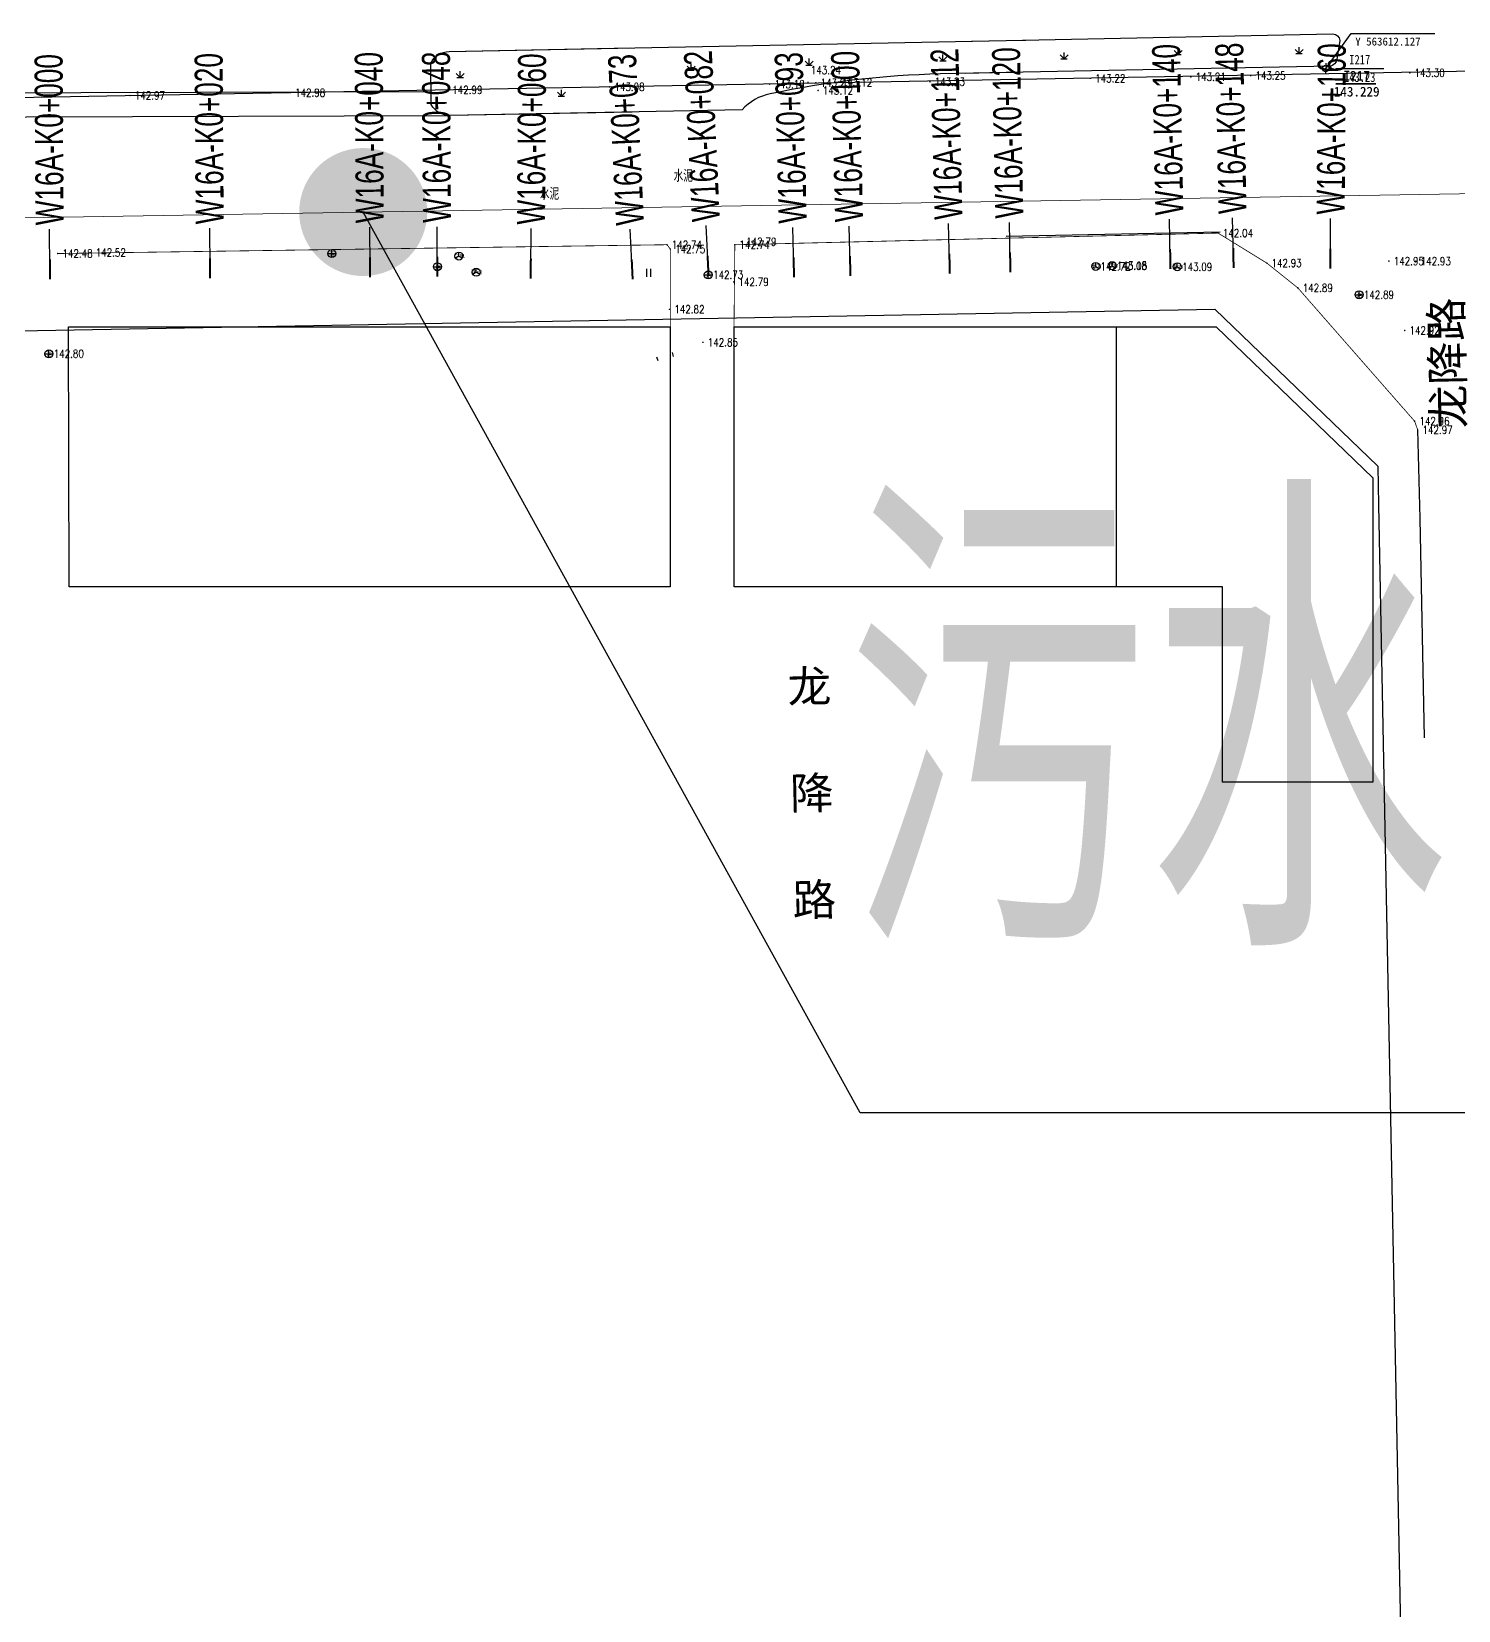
# Model space of a CAD drawing. Extents: x 529262 to 576451, y 2694391 to 2717535.
# Drawn here: x 563493.2 to 563671.5, y 2709437.5 to 2709634.9 of the extents above; entities that cross this region are included whole.
import ezdxf
from ezdxf.enums import TextEntityAlignment as Align
from ezdxf.xclip import XClip

# ---------------------------------------------------------------- set-up
doc = ezdxf.new("R2010")
doc.units = 0
doc.header["$XCLIPFRAME"] = 0
for name, color, linetype in [('a红线图', 1, 'Continuous'), ('COMPONENT', 8, 'Continuous'), ('DLSS', 4, 'Continuous'), ('DMTZ', 8, 'Continuous'), ('GCD', 8, 'Continuous'), ('GXYZ', 8, 'Continuous'), ('JMD', 8, 'Continuous'), ('KZD', 8, 'Continuous'), ('PP-COM', 7, 'Continuous'), ('RD-中线', 40, 'Continuous'), ('RD-红线', 7, 'Continuous'), ('RD-路名', 7, 'Continuous'), ('ZBTZ', 8, 'Continuous'), ('ZJ', 7, 'Continuous'), ('桩号标注_W16-', 7, 'Continuous')]:
    doc.layers.add(name, color=color, linetype=linetype)
doc.styles.add('_TCH_DIM', font='smsim.shx', dxfattribs={"width": 0.75, "bigfont": 'smfs.shx'})
doc.styles.add('HZ', font='rs.shx', dxfattribs={"width": 0.8, "bigfont": 'hztxt.shx'})
doc.styles.add('JieTuHzTxt', font='smsim.shx', dxfattribs={"width": 0.7, "bigfont": 'smfs.shx'})
doc.styles.add('宋体', font='', dxfattribs={"width": 0.75})
doc.styles.add('等线体', font='simhei.ttf')
doc.styles.add('黑体', font='simhei.ttf')
doc.styles.get('宋体').set_extended_font_data('SimSun')

# ---------------------------------------------------------------- blocks, each defined once
blk = doc.blocks.new('A$C19FD0107')
at = {"layer": 'RD-中线', "color": 8, "linetype": 'Continuous'}
blk.add_lwpolyline([(-5280.165939964354, 15276.45972772036), (-7574.884956896305, 15234.77455975907, -0.04854962905347584), (-7632.826880350709, 15239.35331920953), (-9762.365544110537, 15617.81237432128)], format="xyb", dxfattribs=at)
at = {"layer": 'RD-红线', "color": 8, "linetype": 'Continuous', "flags": 128}
for points in [[(-7538.567150704563, 15206.29666745197), (-7356.949158973992, 15209.57482921751)], [(-7336.592074081302, 15189.97057651775), (-7336.49664195627, 15185.1086075278), (-7332.107722662389, 14961.5068691466)]]:
    blk.add_lwpolyline(points, dxfattribs=at)
at = {"layer": 'RD-红线', "color": 8, "linetype": 'Continuous'}
blk.add_lwpolyline([(-7336.592074081302, 15189.97057651775), (-7356.949158973992, 15209.57482921751, 0.4137514628907667)], format="xyb", dxfattribs=at)
blk = doc.blocks.new('GC200')
at = {"linetype": 'Continuous', "const_width": 0.2, "flags": 128}
blk.add_lwpolyline([(-0.1, 0, 1), (0.1, 0, 1)], format="xyb", close=True, dxfattribs=at)
blk = doc.blocks.new('gc121')
at = {"color": 8}
for p, q in [((-0.5, -1), (-0.5, 1)), ((0.5, -1), (0.5, 1))]:
    blk.add_line(p, q, dxfattribs=at)
blk = doc.blocks.new('gc124')
at = {"color": 8}
for p, q in [((-1, 1), (0, 0)), ((-0.8, 0), (0.8, 0)), ((0, 0), (0, 1.6)), ((0, 0), (1, 1))]:
    blk.add_line(p, q, dxfattribs=at)
blk = doc.blocks.new('gc116')
at = {"color": 8}
for p, q in [((-1.3, 0), (-0.8, 0)), ((0, 1.3), (0, 0.8000000000000002)), ((1.3, 0), (0.8000000000000002, 0)), ((0, -1.3), (0, -0.8))]:
    blk.add_line(p, q, dxfattribs=at)
blk.add_circle((0, 0), 0.8, dxfattribs=at)
blk.add_point((0, 0), dxfattribs=at)
blk = doc.blocks.new('gcbj0102')
for p, q in [((-1, 0), (1, 0)), ((-8.881784197001252e-16, -1), (-8.881784197001252e-16, 1))]:
    blk.add_line(p, q)
blk.add_circle((0, 0), 1)
blk = doc.blocks.new('gcbj0107')
for q in [(-0.8660254037844384, -0.4999999999999998), (0, 1), (0.8660254037844384, -0.5)]:
    blk.add_line((0, 0), q)
blk.add_circle((0, 0), 1)

msp = doc.modelspace()

# ---------------------------------------------------------------- linework, layer by layer
at = {"color": 8, "linetype": 'Continuous'}
for p, q in [((563654.9106494418, 2709630.266038125, 143.229), (563658.1034597114, 2709634.635065219)), ((563654.9106494418, 2709630.266038125, 143.229), (563658.1034597114, 2709634.635065219)), ((563658.1034597114, 2709634.635065219), (563668.5284597113, 2709634.635065219)), ((563658.1034597114, 2709634.635065219), (563668.5284597113, 2709634.635065219))]:
    msp.add_line(p, q, dxfattribs=at)
at = {"layer": 'a红线图', "color": 8, "linetype": 'Continuous', "lineweight": 0, "flags": 128}
msp.add_lwpolyline([(563452.3383673944, 2709610.945857613), (563910.8327195597, 2709618.597232904)], dxfattribs=at)
msp.add_lwpolyline([(563452.3383673944, 2709610.945857613), (563910.8327195597, 2709618.597232904)], dxfattribs=at)
at = {"layer": 'Defpoints', "color": 1, "const_width": 8.000000000000002}
msp.add_lwpolyline([(563536.5920227357, 2709608.816843792, 1), (563532.7292196742, 2709615.822466712, 1)], format="xyb", close=True, dxfattribs=at)
at = {"layer": 'Defpoints', "color": 1}
msp.add_lwpolyline([(563754.0764671899, 2709499.71490532), (563596.7493135988, 2709499.714906928), (563534.660621205, 2709612.319655252)], dxfattribs=at)
at = {"layer": 'DLSS', "linetype": 'Continuous', "elevation": 142.957, "flags": 128}
for points in [[(563614.9976494417, 2709633.768715168), (563655.8026494418, 2709634.581038125, -0.3855489845086408), (563656.6655599503, 2709633.782265626), (563656.3176494418, 2709631.369038125, -0.2336778793412349), (563655.5366494417, 2709630.539038125), (563614.9976494417, 2709629.74480805)], [(563614.9976494417, 2709633.768715168), (563655.8026494418, 2709634.581038125, -0.3855489845086408), (563656.6655599503, 2709633.782265626), (563656.3176494418, 2709631.369038125, -0.2336778793412349), (563655.5366494417, 2709630.539038125), (563614.9976494417, 2709629.74480805)], [(563545.5206494418, 2709624.369038125, -0.2658860884288015), (563543.1626494417, 2709625.744038125), (563543.0901560218, 2709630.915415204, -0.280941363011894), (563545.3916494417, 2709632.383038125), (563614.9976494417, 2709633.768715168)], [(563545.5206494418, 2709624.369038125, -0.2658860884288015), (563543.1626494417, 2709625.744038125), (563543.0901560218, 2709630.915415204, -0.280941363011894), (563545.3916494417, 2709632.383038125), (563568.0634991949, 2709632.834376539)], [(563614.9976494417, 2709629.74480805), (563606.7916494417, 2709629.584038125, 0.0464016795558697), (563585.5226494417, 2709627.089038125, 0.1659673984631341), (563581.9956494417, 2709625.093038125), (563545.5206494418, 2709624.369038125)]]:
    msp.add_lwpolyline(points, format="xyb", dxfattribs=at)
at = {"layer": 'DLSS', "linetype": 'Continuous', "flags": 128}
for points, elevation in [([(563610.6702621903, 2709633.682567979), (563614.9976494417, 2709633.768715168)], 142.957), ([(563614.9976494417, 2709633.768715168), (563617.4331218286, 2709633.81719918)], 142.957), ([(563614.9976494417, 2709633.768715168), (563617.4331218286, 2709633.81719918)], 142.957), ([(563614.9976494417, 2709629.74480805), (563609.8781932418, 2709629.644508928)], 142.957), ([(563616.6151848771, 2709629.776498405), (563614.9976494417, 2709629.74480805)], 142.957), ([(563616.6151848771, 2709629.776498405), (563614.9976494417, 2709629.74480805)], 142.957), ([(563568.2714283826, 2709624.820623154), (563545.5206494418, 2709624.369038125)], 142.957), ([(563641.7116494417, 2709609.799038125), (563614.9976494417, 2709609.263726402)], 143.289)]:
    msp.add_lwpolyline(points, dxfattribs=dict(at, elevation=elevation))
msp.add_lwpolyline([(563543.1403359664, 2709627.335788039), (563426.4087192769, 2709626.993678127), (563426.4159499786, 2709623.993686508), (563545.5206494418, 2709624.369038125)], dxfattribs=at)
at = {"layer": 'DLSS', "linetype": 'Continuous', "const_width": 0.1, "flags": 128}
for points in [[(563580.9862914484, 2709597.957282485), (563581.088, 2709608.227), (563641.461, 2709609.691)], [(563666.401, 2709585.087), (563666.012, 2709586.179), (563651.432, 2709602.831), (563647.541, 2709605.946), (563641.461, 2709609.691)], [(563572.613, 2709608.235), (563496.495, 2709607.133)], [(563572.613, 2709608.235), (563573.037, 2709607.681), (563573.0219250104, 2709597.957282485)]]:
    msp.add_lwpolyline(points, dxfattribs=at)
at = {"layer": 'DLSS', "linetype": 'Continuous'}
msp.add_lwpolyline([(563667.2314954579, 2709546.591492452), (563666.7126494417, 2709574.026038124), (563666.401, 2709585.087)], dxfattribs=at)
at = {"layer": 'DMTZ', "linetype": 'Continuous'}
for p, q in [((563571.3211015082, 2709594.226182264), (563571.4505834908, 2709593.743238772)), ((563573.2528754751, 2709594.744110194), (563573.3823574575, 2709594.261166703))]:
    msp.add_line(p, q, dxfattribs=at)
at = {"layer": 'JMD', "linetype": 'Continuous', "flags": 128}
for points in [[(563573.0219250104, 2709565.471795663), (563497.9277410893, 2709565.471795663), (563497.8412693611, 2709597.957282485), (563573.0219250104, 2709597.957282485)], [(563580.9862914484, 2709597.957282485), (563628.7404635099, 2709597.957282485), (563628.7404635099, 2709565.471795663), (563580.9862914484, 2709565.471795663)]]:
    msp.add_lwpolyline(points, close=True, dxfattribs=at)
msp.add_lwpolyline([(563628.7404635099, 2709597.957282485), (563641.2261270282, 2709597.95887123), (563660.7920102519, 2709579.083995468), (563660.7920102519, 2709541.068756295), (563642.0263641579, 2709541.068756295), (563642.0263641579, 2709565.463266612), (563628.7404635099, 2709565.471795663)], dxfattribs=at)
at = {"layer": 'KZD', "linetype": 'Continuous'}
msp.add_line((563656.1606494418, 2709630.266038125), (563662.1606494418, 2709630.266038125), dxfattribs=at)
msp.add_line((563656.1606494418, 2709630.266038125), (563662.1606494418, 2709630.266038125), dxfattribs=at)
at = {"layer": 'KZD', "linetype": 'Continuous', "elevation": 143.229, "flags": 128}
for points in [[(563656.1716715225, 2709628.374663478), (563661.1716715225, 2709628.374663478)], [(563656.1716715225, 2709628.374663478), (563661.1716715225, 2709628.374663478)], [(563656.1900220809, 2709628.361625354), (563661.190022081, 2709628.361625354)], [(563656.1900220809, 2709628.361625354), (563661.190022081, 2709628.361625354)]]:
    msp.add_lwpolyline(points, dxfattribs=at)
at = {"layer": '桩号标注_W16-'}
for p, q in [((563577.7443956081, 2709605.624361283), (563577.5059408899, 2709610.618671981)), ((563595.5024084554, 2709605.575656692), (563595.3811978354, 2709610.574187275)), ((563607.9191206043, 2709605.876752655), (563607.7979099844, 2709610.875283238)), ((563615.4972312159, 2709606.02889535), (563615.3968684411, 2709611.02788798)), ((563635.4932017354, 2709606.43034645), (563635.3928389606, 2709611.42933908)), ((563643.3783170014, 2709606.588652755), (563643.2779542266, 2709611.587645384)), ((563655.4913438128, 2709606.50793208), (563655.5246628518, 2709611.507821064)), ((563495.5210759657, 2709605.16717363), (563495.4887229594, 2709610.167068957)), ((563515.5206572745, 2709605.296585656), (563515.4883042682, 2709610.296480983)), ((563535.5202385833, 2709605.425997682), (563535.487885577, 2709610.42589301)), ((563543.9156067482, 2709605.4803219), (563543.8832537419, 2709610.480217227)), ((563555.596402845, 2709605.248317415), (563555.6266333819, 2709610.248226026)), ((563568.2641698907, 2709605.171725336), (563568.0257151725, 2709610.166036034)), ((563588.4581488748, 2709605.404838677), (563588.3369382549, 2709610.40336926))]:
    msp.add_line(p, q, dxfattribs=at)
at = {"layer": '桩号标注_W16-', "const_width": 0.25}
for points in [[(563515.512569023, 2709606.546559488), (563515.5287455262, 2709604.046611825)], [(563535.5121503317, 2709606.675971514), (563535.528326835, 2709604.176023851)], [(563543.9075184966, 2709606.730295732), (563543.9236949999, 2709604.230348068)], [(563555.6039604793, 2709606.498294568), (563555.5888452108, 2709603.998340262)], [(563577.6847819285, 2709606.872938957), (563577.8040092877, 2709604.375783608)], [(563588.4278462199, 2709606.654471323), (563588.4884515299, 2709604.155206031)], [(563595.4721058004, 2709606.825289338), (563595.5327111104, 2709604.326024046)], [(563607.8888179493, 2709607.126385301), (563607.9494232594, 2709604.627120009)], [(563615.4721405222, 2709607.278643508), (563615.5223219098, 2709604.779147193)], [(563635.4681110417, 2709607.680094608), (563635.5182924293, 2709605.180598293)], [(563643.3532263077, 2709607.838400912), (563643.4034076952, 2709605.338904597)], [(563655.4996735725, 2709607.757904326), (563655.4830140532, 2709605.257959835)], [(563495.5129877141, 2709606.417147462), (563495.5291642174, 2709603.917199798)], [(563568.2045562111, 2709606.42030301), (563568.3237835703, 2709603.923147661)]]:
    msp.add_lwpolyline(points, dxfattribs=at)

# ---------------------------------------------------------------- block references
at = {"layer": 'COMPONENT', "linetype": 'Continuous', "xscale": 0.5, "yscale": 0.5}
for name, p in [('gcbj0102', (563530.7407655894, 2709607.124919182)), ('gcbj0107', (563546.6195521062, 2709606.817203994)), ('gcbj0102', (563543.9267853773, 2709605.4803219)), ('gcbj0107', (563548.7784703595, 2709604.792795687)), ('gcbj0102', (563577.7712705393, 2709604.467243378)), ('gcbj0107', (563626.1791663865, 2709605.519541477)), ('gcbj0107', (563628.2253515131, 2709605.614867912)), ('gcbj0107', (563636.366227282, 2709605.47778163)), ('gcbj0102', (563659.0827988674, 2709601.979887228)), ('gcbj0102', (563495.4017589504, 2709594.594928894))]:
    msp.add_blockref(name, p, dxfattribs=at)
at = {"layer": 'GCD', "linetype": 'Continuous'}
ref = msp.add_blockref('GC200', (563590.2320903195, 2709628.523524306, 143.235), dxfattribs=dict(at, xscale=0.5, yscale=0.5, zscale=0.5))
ref.add_attrib('height', '143.24', dxfattribs={"linetype": 'Continuous', "height": 1, "style": 'HZ', "width": 0.8}).set_placement((563590.5770094292, 2709630.053885438, 143.235), align=Align.MIDDLE_LEFT)
ref = msp.add_blockref('GC200', (563565.4380936865, 2709627.963214695, 143.08), dxfattribs=dict(at, xscale=0.5, yscale=0.5, zscale=0.5))
ref.add_attrib('height', '143.08', dxfattribs={"linetype": 'Continuous', "height": 1, "style": 'HZ', "width": 0.8}).set_placement((563566.0380936865, 2709627.963214695, 143.08), align=Align.MIDDLE_LEFT)
ref = msp.add_blockref('GC200', (563585.4492900029, 2709628.310495349, 143.19), dxfattribs=dict(at, xscale=0.5, yscale=0.5, zscale=0.5))
ref.add_attrib('height', '143.19', dxfattribs={"linetype": 'Continuous', "height": 1, "style": 'HZ', "width": 0.8}).set_placement((563586.0492900029, 2709628.310495349, 143.19), align=Align.MIDDLE_LEFT)
ref = msp.add_blockref('GC200', (563591.2060903196, 2709628.475524306, 143.23), dxfattribs=dict(at, xscale=0.5, yscale=0.5, zscale=0.5))
ref.add_attrib('height', '143.23', dxfattribs={"linetype": 'Continuous', "height": 1, "style": 'HZ', "width": 0.8}).set_placement((563591.8060903195, 2709628.475524306, 143.23), align=Align.MIDDLE_LEFT)
ref = msp.add_blockref('GC200', (563593.8890903195, 2709628.514524306, 143.121), dxfattribs=dict(at, xscale=0.5, yscale=0.5, zscale=0.5))
ref.add_attrib('height', '143.12', dxfattribs={"linetype": 'Continuous', "height": 1, "style": 'HZ', "width": 0.8}).set_placement((563594.4890903195, 2709628.514524306, 143.121), align=Align.MIDDLE_LEFT)
ref = msp.add_blockref('GC200', (563605.4635612819, 2709628.604479127, 143.23), dxfattribs=dict(at, xscale=0.5, yscale=0.5, zscale=0.5))
ref.add_attrib('height', '143.23', dxfattribs={"linetype": 'Continuous', "height": 1, "style": 'HZ', "width": 0.8}).set_placement((563606.0635612819, 2709628.604479127, 143.23), align=Align.MIDDLE_LEFT)
ref = msp.add_blockref('GC200', (563625.5107785865, 2709629.030854137, 143.22), dxfattribs=dict(at, xscale=0.5, yscale=0.5, zscale=0.5))
ref.add_attrib('height', '143.22', dxfattribs={"linetype": 'Continuous', "height": 1, "style": 'HZ', "width": 0.8}).set_placement((563626.1107785865, 2709629.030854137, 143.22), align=Align.MIDDLE_LEFT)
ref = msp.add_blockref('GC200', (563638.0620903195, 2709629.220524306, 143.207), dxfattribs=dict(at, xscale=0.5, yscale=0.5, zscale=0.5))
ref.add_attrib('height', '143.21', dxfattribs={"linetype": 'Continuous', "height": 1, "style": 'HZ', "width": 0.8}).set_placement((563638.6620903194, 2709629.220524306, 143.207), align=Align.MIDDLE_LEFT)
ref = msp.add_blockref('GC200', (563645.5263677065, 2709629.373118615, 143.25), dxfattribs=dict(at, xscale=0.5, yscale=0.5, zscale=0.5))
ref.add_attrib('height', '143.25', dxfattribs={"linetype": 'Continuous', "height": 1, "style": 'HZ', "width": 0.8}).set_placement((563646.1263677065, 2709629.373118615, 143.25), align=Align.MIDDLE_LEFT)
ref = msp.add_blockref('GC200', (563665.4097334436, 2709629.72236991, 143.3), dxfattribs=dict(at, xscale=0.5, yscale=0.5, zscale=0.5))
ref.add_attrib('height', '143.30', dxfattribs={"linetype": 'Continuous', "height": 1, "style": 'HZ', "width": 0.8}).set_placement((563666.0097334436, 2709629.72236991, 143.3), align=Align.MIDDLE_LEFT)
ref = msp.add_blockref('GC200', (563505.5253068306, 2709626.886796943, 142.971), dxfattribs=dict(at, xscale=0.5, yscale=0.5, zscale=0.5))
ref.add_attrib('height', '142.97', dxfattribs={"linetype": 'Continuous', "height": 1, "style": 'HZ', "width": 0.8}).set_placement((563506.1253068306, 2709626.886796943, 142.971), align=Align.MIDDLE_LEFT)
ref = msp.add_blockref('GC200', (563525.5424334318, 2709627.237391857, 142.98), dxfattribs=dict(at, xscale=0.5, yscale=0.5, zscale=0.5))
ref.add_attrib('height', '142.98', dxfattribs={"linetype": 'Continuous', "height": 1, "style": 'HZ', "width": 0.8}).set_placement((563526.1424334318, 2709627.237391857, 142.98), align=Align.MIDDLE_LEFT)
ref = msp.add_blockref('GC200', (563545.1830903195, 2709627.576524306, 142.99), dxfattribs=dict(at, xscale=0.5, yscale=0.5, zscale=0.5))
ref.add_attrib('height', '142.99', dxfattribs={"linetype": 'Continuous', "height": 1, "style": 'HZ', "width": 0.8}).set_placement((563545.7830903195, 2709627.576524306, 142.99), align=Align.MIDDLE_LEFT)
ref = msp.add_blockref('GC200', (563591.4909321797, 2709627.514625188, 143.119), dxfattribs=dict(at, xscale=0.5, yscale=0.5, zscale=0.5))
ref.add_attrib('height', '143.12', dxfattribs={"linetype": 'Continuous', "height": 1, "style": 'HZ', "width": 0.8}).set_placement((563592.0909321797, 2709627.514625188, 143.119), align=Align.MIDDLE_LEFT)
ref = msp.add_blockref('GC200', (563572.6086241686, 2709608.238061415, 142.736), dxfattribs=dict(at, xscale=0.5, yscale=0.5, zscale=0.5))
ref.add_attrib('height', '142.74', dxfattribs={"linetype": 'Continuous', "height": 1, "style": 'HZ', "width": 0.8}).set_placement((563573.2086241685, 2709608.238061415, 142.736), align=Align.MIDDLE_LEFT)
ref = msp.add_blockref('GC200', (563581.0836241685, 2709608.230061415, 142.742), dxfattribs=dict(at, xscale=0.5, yscale=0.5, zscale=0.5))
ref.add_attrib('height', '142.74', dxfattribs={"linetype": 'Continuous', "height": 1, "style": 'HZ', "width": 0.8}).set_placement((563581.6836241685, 2709608.230061415, 142.742), align=Align.MIDDLE_LEFT)
ref = msp.add_blockref('GC200', (563581.9116241685, 2709608.613061415, 142.789), dxfattribs=dict(at, xscale=0.5, yscale=0.5, zscale=0.5))
ref.add_attrib('height', '142.79', dxfattribs={"linetype": 'Continuous', "height": 1, "style": 'HZ', "width": 0.8}).set_placement((563582.5116241685, 2709608.613061415, 142.789), align=Align.MIDDLE_LEFT)
ref = msp.add_blockref('GC200', (563641.4566241686, 2709609.694061415, 142.038), dxfattribs=dict(at, xscale=0.5, yscale=0.5, zscale=0.5))
ref.add_attrib('height', '142.04', dxfattribs={"linetype": 'Continuous', "height": 1, "style": 'HZ', "width": 0.8}).set_placement((563642.0566241685, 2709609.694061415, 142.038), align=Align.MIDDLE_LEFT)
ref = msp.add_blockref('GC200', (563496.4906241685, 2709607.136061415, 142.477), dxfattribs=dict(at, xscale=0.5, yscale=0.5, zscale=0.5))
ref.add_attrib('height', '142.48', dxfattribs={"linetype": 'Continuous', "height": 1, "style": 'HZ', "width": 0.8}).set_placement((563497.0906241685, 2709607.136061415, 142.477), align=Align.MIDDLE_LEFT)
ref = msp.add_blockref('GC200', (563500.6356241686, 2709607.255061415, 142.515), dxfattribs=dict(at, xscale=0.5, yscale=0.5, zscale=0.5))
ref.add_attrib('height', '142.52', dxfattribs={"linetype": 'Continuous', "height": 1, "style": 'HZ', "width": 0.8}).set_placement((563501.2356241685, 2709607.255061415, 142.515), align=Align.MIDDLE_LEFT)
ref = msp.add_blockref('GC200', (563573.0326241686, 2709607.684061415, 142.753), dxfattribs=dict(at, xscale=0.5, yscale=0.5, zscale=0.5))
ref.add_attrib('height', '142.75', dxfattribs={"linetype": 'Continuous', "height": 1, "style": 'HZ', "width": 0.8}).set_placement((563573.6326241685, 2709607.684061415, 142.753), align=Align.MIDDLE_LEFT)
ref = msp.add_blockref('GC200', (563662.8036241685, 2709606.189061415, 142.947), dxfattribs=dict(at, xscale=0.5, yscale=0.5, zscale=0.5))
ref.add_attrib('height', '142.95', dxfattribs={"linetype": 'Continuous', "height": 1, "style": 'HZ', "width": 0.8}).set_placement((563663.4036241685, 2709606.189061415, 142.947), align=Align.MIDDLE_LEFT)
ref = msp.add_blockref('GC200', (563666.1696241685, 2709606.171061415, 142.932), dxfattribs=dict(at, xscale=0.5, yscale=0.5, zscale=0.5))
ref.add_attrib('height', '142.93', dxfattribs={"linetype": 'Continuous', "height": 1, "style": 'HZ', "width": 0.8}).set_placement((563666.7696241685, 2709606.171061415, 142.932), align=Align.MIDDLE_LEFT)
ref = msp.add_blockref('GC200', (563577.7696241685, 2709604.478061415, 142.731), dxfattribs=dict(at, xscale=0.5, yscale=0.5, zscale=0.5))
ref.add_attrib('height', '142.73', dxfattribs={"linetype": 'Continuous', "height": 1, "style": 'HZ', "width": 0.8}).set_placement((563578.3696241685, 2709604.478061415, 142.731), align=Align.MIDDLE_LEFT)
ref = msp.add_blockref('GC200', (563626.1686241685, 2709605.513061415, 142.721), dxfattribs=dict(at, xscale=0.5, yscale=0.5, zscale=0.5))
ref.add_attrib('height', '142.72', dxfattribs={"linetype": 'Continuous', "height": 1, "style": 'HZ', "width": 0.8}).set_placement((563626.7686241685, 2709605.513061415, 142.721), align=Align.MIDDLE_LEFT)
ref = msp.add_blockref('GC200', (563628.2116241686, 2709605.591061415, 143.084), dxfattribs=dict(at, xscale=0.5, yscale=0.5, zscale=0.5))
ref.add_attrib('height', '143.08', dxfattribs={"linetype": 'Continuous', "height": 1, "style": 'HZ', "width": 0.8}).set_placement((563628.8116241685, 2709605.591061415, 143.084), align=Align.MIDDLE_LEFT)
ref = msp.add_blockref('GC200', (563628.2306241685, 2709605.622061415, 143.15), dxfattribs=dict(at, xscale=0.5, yscale=0.5, zscale=0.5))
ref.add_attrib('height', '143.15', dxfattribs={"linetype": 'Continuous', "height": 1, "style": 'HZ', "width": 0.8}).set_placement((563628.8306241685, 2709605.622061415, 143.15), align=Align.MIDDLE_LEFT)
ref = msp.add_blockref('GC200', (563636.3586241686, 2709605.467061415, 143.087), dxfattribs=dict(at, xscale=0.5, yscale=0.5, zscale=0.5))
ref.add_attrib('height', '143.09', dxfattribs={"linetype": 'Continuous', "height": 1, "style": 'HZ', "width": 0.8}).set_placement((563636.9586241685, 2709605.467061415, 143.087), align=Align.MIDDLE_LEFT)
ref = msp.add_blockref('GC200', (563647.5366241685, 2709605.949061415, 142.933), dxfattribs=dict(at, xscale=0.5, yscale=0.5, zscale=0.5))
ref.add_attrib('height', '142.93', dxfattribs={"linetype": 'Continuous', "height": 1, "style": 'HZ', "width": 0.8}).set_placement((563648.1366241685, 2709605.949061415, 142.933), align=Align.MIDDLE_LEFT)
ref = msp.add_blockref('GC200', (563580.9496241686, 2709603.581061415, 142.788), dxfattribs=dict(at, xscale=0.5, yscale=0.5, zscale=0.5))
ref.add_attrib('height', '142.79', dxfattribs={"linetype": 'Continuous', "height": 1, "style": 'HZ', "width": 0.8}).set_placement((563581.5496241685, 2709603.581061415, 142.788), align=Align.MIDDLE_LEFT)
ref = msp.add_blockref('GC200', (563651.4276241686, 2709602.834061415, 142.889), dxfattribs=dict(at, xscale=0.5, yscale=0.5, zscale=0.5))
ref.add_attrib('height', '142.89', dxfattribs={"linetype": 'Continuous', "height": 1, "style": 'HZ', "width": 0.8}).set_placement((563652.0276241685, 2709602.834061415, 142.889), align=Align.MIDDLE_LEFT)
ref = msp.add_blockref('GC200', (563659.0706241685, 2709601.983061415, 142.888), dxfattribs=dict(at, xscale=0.5, yscale=0.5, zscale=0.5))
ref.add_attrib('height', '142.89', dxfattribs={"linetype": 'Continuous', "height": 1, "style": 'HZ', "width": 0.8}).set_placement((563659.6706241685, 2709601.983061415, 142.888), align=Align.MIDDLE_LEFT)
ref = msp.add_blockref('GC200', (563572.9306241686, 2709600.162061415, 142.824), dxfattribs=dict(at, xscale=0.5, yscale=0.5, zscale=0.5))
ref.add_attrib('height', '142.82', dxfattribs={"linetype": 'Continuous', "height": 1, "style": 'HZ', "width": 0.8}).set_placement((563573.5306241686, 2709600.162061415, 142.824), align=Align.MIDDLE_LEFT)
ref = msp.add_blockref('GC200', (563664.7776241685, 2709597.522061415, 142.924), dxfattribs=dict(at, xscale=0.5, yscale=0.5, zscale=0.5))
ref.add_attrib('height', '142.92', dxfattribs={"linetype": 'Continuous', "height": 1, "style": 'HZ', "width": 0.8}).set_placement((563665.3776241685, 2709597.522061415, 142.924), align=Align.MIDDLE_LEFT)
ref = msp.add_blockref('GC200', (563495.3896241685, 2709594.606061415, 142.802), dxfattribs=dict(at, xscale=0.5, yscale=0.5, zscale=0.5))
ref.add_attrib('height', '142.80', dxfattribs={"linetype": 'Continuous', "height": 1, "style": 'HZ', "width": 0.8}).set_placement((563495.9896241685, 2709594.606061415, 142.802), align=Align.MIDDLE_LEFT)
ref = msp.add_blockref('GC200', (563577.1056241685, 2709596.032061415, 142.853), dxfattribs=dict(at, xscale=0.5, yscale=0.5, zscale=0.5))
ref.add_attrib('height', '142.85', dxfattribs={"linetype": 'Continuous', "height": 1, "style": 'HZ', "width": 0.8}).set_placement((563577.7056241685, 2709596.032061415, 142.853), align=Align.MIDDLE_LEFT)
ref = msp.add_blockref('GC200', (563666.0076241685, 2709586.182061415, 142.964), dxfattribs=dict(at, xscale=0.5, yscale=0.5, zscale=0.5))
ref.add_attrib('height', '142.96', dxfattribs={"linetype": 'Continuous', "height": 1, "style": 'HZ', "width": 0.8}).set_placement((563666.6076241685, 2709586.182061415, 142.964), align=Align.MIDDLE_LEFT)
ref = msp.add_blockref('GC200', (563666.3966241685, 2709585.090061415, 142.965), dxfattribs=dict(at, xscale=0.5, yscale=0.5, zscale=0.5))
ref.add_attrib('height', '142.97', dxfattribs={"linetype": 'Continuous', "height": 1, "style": 'HZ', "width": 0.8}).set_placement((563666.9966241685, 2709585.090061415, 142.965), align=Align.MIDDLE_LEFT)
at = {"layer": 'KZD', "linetype": 'Continuous', "xscale": 0.5, "yscale": 0.5}
msp.add_blockref('gc116', (563654.9106494418, 2709630.266038125, 143.229), dxfattribs=at)
msp.add_blockref('gc116', (563654.9106494418, 2709630.266038125, 143.229), dxfattribs=at)
at = {"layer": 'PP-COM'}
ref = msp.add_blockref('A$C19FD0107', (570997.9927985519, 2694390.602628201), dxfattribs=at)
XClip(ref).set_block_clipping_path([(-9366.438313488383, 14428.60439108219), (-3328.44807433628, 17452.748486375436)])
at = {"layer": 'ZBTZ', "linetype": 'Continuous', "xscale": 0.5, "yscale": 0.5}
for name, p in [('gc124', (563622.2168457936, 2709631.479784998)), ('gc124', (563636.4551938032, 2709632.001741373)), ('gc124', (563651.587716366, 2709632.132142731)), ('gc124', (563575.6197260185, 2709630.045871415)), ('gc124', (563590.3608597675, 2709630.698078743)), ('gc124', (563607.0843767871, 2709631.218932147)), ('gc124', (563546.7750452514, 2709629.132610696)), ('gc124', (563546.7750452514, 2709629.132610696)), ('gc124', (563559.4289326622, 2709626.784684368)), ('gc124', (563559.4289326622, 2709626.784684368)), ('gc121', (563570.3317664909, 2709604.711845775))]:
    msp.add_blockref(name, p, dxfattribs=at)

# ---------------------------------------------------------------- texts
at = {"color": 8, "linetype": 'Continuous', "style": '宋体'}
msp.add_text('Y 563612.127', height=1, dxfattribs=at).set_placement((563658.6034597113, 2709633.135065219))
msp.add_text('Y 563612.127', height=1, dxfattribs=at).set_placement((563658.6034597113, 2709633.135065219))
at = {"layer": 'Defpoints', "color": 1, "style": '_TCH_DIM', "width": 0.75}
msp.add_text('污水', height=52.86919831223629, rotation=359.9999994144208, dxfattribs=at).set_placement((563595.0014982041, 2709520.714906946))
at = {"layer": 'GXYZ', "linetype": 'Continuous', "style": '宋体'}
for s, p in [('污', (563530.7770026819, 2709607.085287271)), ('广电', (563546.6635794296, 2709606.867425594)), ('污', (563543.9630224698, 2709605.440689989)), ('移动', (563548.8224976829, 2709604.843017287)), ('污', (563577.8075076317, 2709604.427611467)), ('电力', (563626.2231937099, 2709605.569763077)), ('电力', (563628.2693788365, 2709605.665089512)), ('电力', (563636.4102546053, 2709605.52800323)), ('污', (563659.1190359598, 2709601.940255317)), ('污', (563495.4379960429, 2709594.555296983))]:
    msp.add_text(s, height=0.5, dxfattribs=at).set_placement(p, align=Align.MIDDLE)
at = {"layer": 'KZD', "linetype": 'Continuous', "style": '宋体', "width": 0.8}
for s, p in [('I217', (563659.1606494415, 2709631.366038125)), ('I217', (563659.1606494415, 2709631.366038125)), ('143.23', (563659.1606494415, 2709629.166038125)), ('143.23', (563659.1606494415, 2709629.166038125))]:
    msp.add_text(s, height=1.199999999999999, dxfattribs=at).set_placement(p, align=Align.MIDDLE)
at = {"layer": 'KZD', "linetype": 'Continuous', "style": '等线体'}
for s, p in [('I217', (563658.7716715225, 2709629.374663478, 143.229)), ('I217', (563658.7716715225, 2709629.374663478, 143.229)), ('I217', (563658.7900220809, 2709629.361625354, 143.229)), ('I217', (563658.7900220809, 2709629.361625354, 143.229)), ('143.229', (563658.7716715225, 2709627.374663479, 143.229)), ('143.229', (563658.7716715225, 2709627.374663479, 143.229)), ('143.229', (563658.7900220809, 2709627.361625354, 143.229)), ('143.229', (563658.7900220809, 2709627.361625354, 143.229))]:
    msp.add_text(s, height=1.199999999999999, dxfattribs=at).set_placement(p, align=Align.MIDDLE_CENTER)
at = {"layer": 'RD-路名', "color": 7, "style": '黑体'}
msp.add_text('龙降路', height=4, rotation=91.30512096390517, dxfattribs=at).set_placement((563670.0341005572, 2709593.434992291), align=Align.MIDDLE)
at = {"layer": 'RD-路名', "color": 7, "linetype": 'Continuous', "insert": (563587.6307006874, 2709554.968594968), "char_height": 4, "width": 50.99419143795966, "attachment_point": 1, "rotation": 1.3129322989603942, "style": '黑体'}
msp.add_mtext('龙\\P\\P降\\P\\P路', dxfattribs=at)
at = {"layer": 'ZJ', "color": 8, "linetype": 'Continuous', "style": 'HZ', "width": 0.8}
for p in [(563574.6495949568, 2709616.91713874), (563557.9388553352, 2709614.679543057)]:
    msp.add_text('水泥', height=1.5, dxfattribs=at).set_placement(p, align=Align.MIDDLE)
at = {"layer": '桩号标注_W16-', "style": 'JieTuHzTxt', "width": 0.7}
for s, rotation, p in [('W16A-K0+048', 90.37074073049973, (563543.8800184412, 2709610.98020676)), ('W16A-K0+082', 92.73352665969921, (563577.4820954181, 2709611.118103051)), ('W16A-K0+100', 91.38910747161793, (563595.3690767734, 2709611.074040333)), ('W16A-K0+112', 91.38910747161793, (563607.7857889223, 2709611.375136296)), ('W16A-K0+120', 91.15014992632054, (563615.3868321637, 2709611.527787243)), ('W16A-K0+140', 91.15014992632054, (563635.3828026832, 2709611.929238343)), ('W16A-K0+148', 91.15014992632054, (563643.2679179491, 2709612.087544648)), ('W16A-K0+160', 89.61818911166661, (563655.5279947558, 2709612.007809962)), ('W16A-K0+000', 90.37074073049973, (563495.4854876588, 2709610.66705849)), ('W16A-K0+020', 90.37074073049973, (563515.4850689676, 2709610.796470516)), ('W16A-K0+040', 90.37074073049973, (563535.4846502764, 2709610.925882543)), ('W16A-K0+060', 89.65358145327716, (563555.6296564357, 2709610.748216887)), ('W16A-K0+073', 92.73352665969921, (563568.0018697007, 2709610.665467103)), ('W16A-K0+093', 91.38910747161793, (563588.3248171929, 2709610.903222318))]:
    msp.add_text(s, height=3.5, rotation=rotation, dxfattribs=at).set_placement(p, align=Align.MIDDLE_LEFT)

doc.saveas('drawing.dxf')
